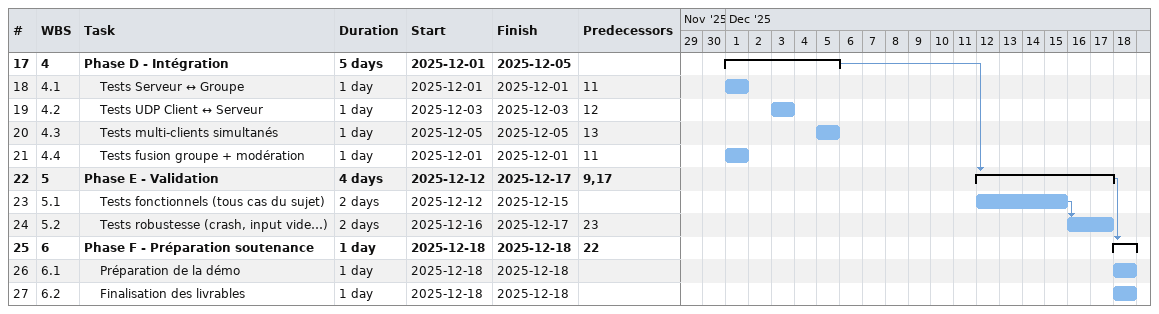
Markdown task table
| ID | WBS | Task | Duration | Start | Finish | Predecessors |
|---|---|---|---|---|---|---|
| 17 | 4 | **Phase D - Intégration** | 5d | 2025-12-01 | 2025-12-05 |  |
| 18 | 4.1 | Tests Serveur ↔ Groupe | 1d | 2025-12-01 | 2025-12-01 | 11 |
| 19 | 4.2 | Tests UDP Client ↔ Serveur | 1d | 2025-12-03 | 2025-12-03 | 12 |
| 20 | 4.3 | Tests multi-clients simultanés | 1d | 2025-12-05 | 2025-12-05 | 13 |
| 21 | 4.4 | Tests fusion groupe + modération | 1d | 2025-12-01 | 2025-12-01 | 11 |
| 22 | 5 | **Phase E - Validation** | 4d | 2025-12-12 | 2025-12-17 | 9, 17 |
| 23 | 5.1 | Tests fonctionnels (tous cas du sujet) | 2d | 2025-12-12 | 2025-12-15 |  |
| 24 | 5.2 | Tests robustesse (crash, input vide…) | 2d | 2025-12-16 | 2025-12-17 | 23 |
| 25 | 6 | **Phase F - Préparation soutenance** | 1d | 2025-12-18 | 2025-12-18 | 22 |
| 26 | 6.1 | Préparation de la démo | 1d | 2025-12-18 | 2025-12-18 |  |
| 27 | 6.2 | Finalisation des livrables | 1d | 2025-12-18 | 2025-12-18 |  |
